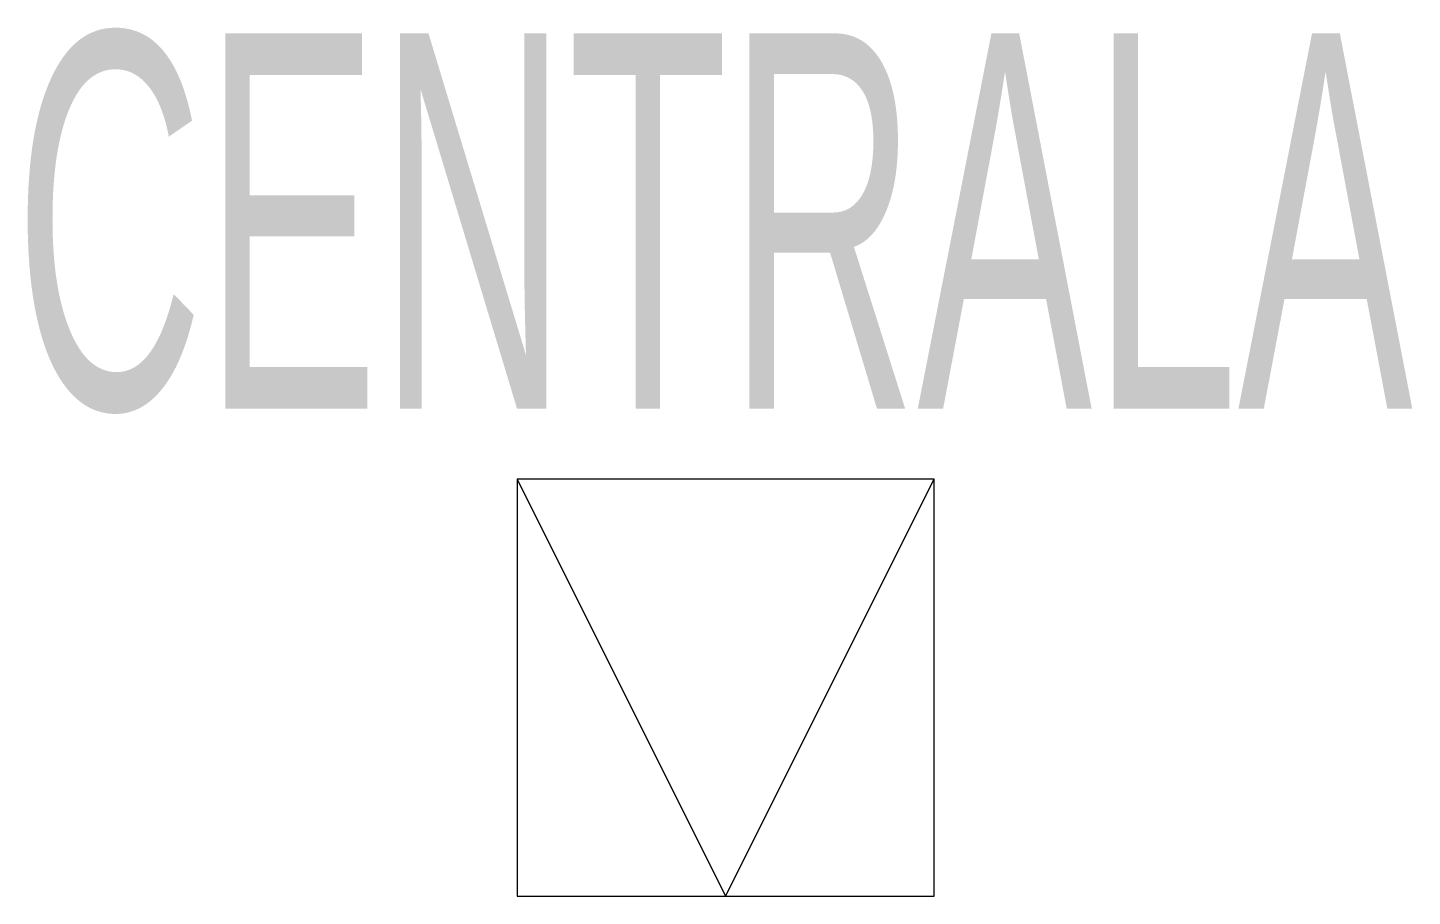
# Model space of a CAD drawing. Header units: millimetres. Extents: x -469 to 859, y 0 to 833.
import ezdxf

# ---------------------------------------------------------------- set-up
doc = ezdxf.new("R2010")
doc.units = ezdxf.units.MM
doc.header["$LTSCALE"] = 0.25
doc.layers.get('0').update_dxf_attribs({"color": 252})
doc.styles.add('Opisest3', font='arial.ttf', dxfattribs={"width": 0.5})

msp = doc.modelspace()

# ---------------------------------------------------------------- linework, layer by layer
for p, q in [((0, 400), (200, 0)), ((200, 0), (400, 400))]:
    msp.add_line(p, q)
msp.add_lwpolyline([(0, 0), (400, 0), (400, 400), (0, 400)], close=True)

# ---------------------------------------------------------------- texts
at = {"style": 'Opisest3', "width": 0.5, "flags": 8}
msp.add_attdef('CENTRALA', (-482.1, 467.8), 'xx', height=360, dxfattribs=at)

doc.saveas('drawing.dxf')
